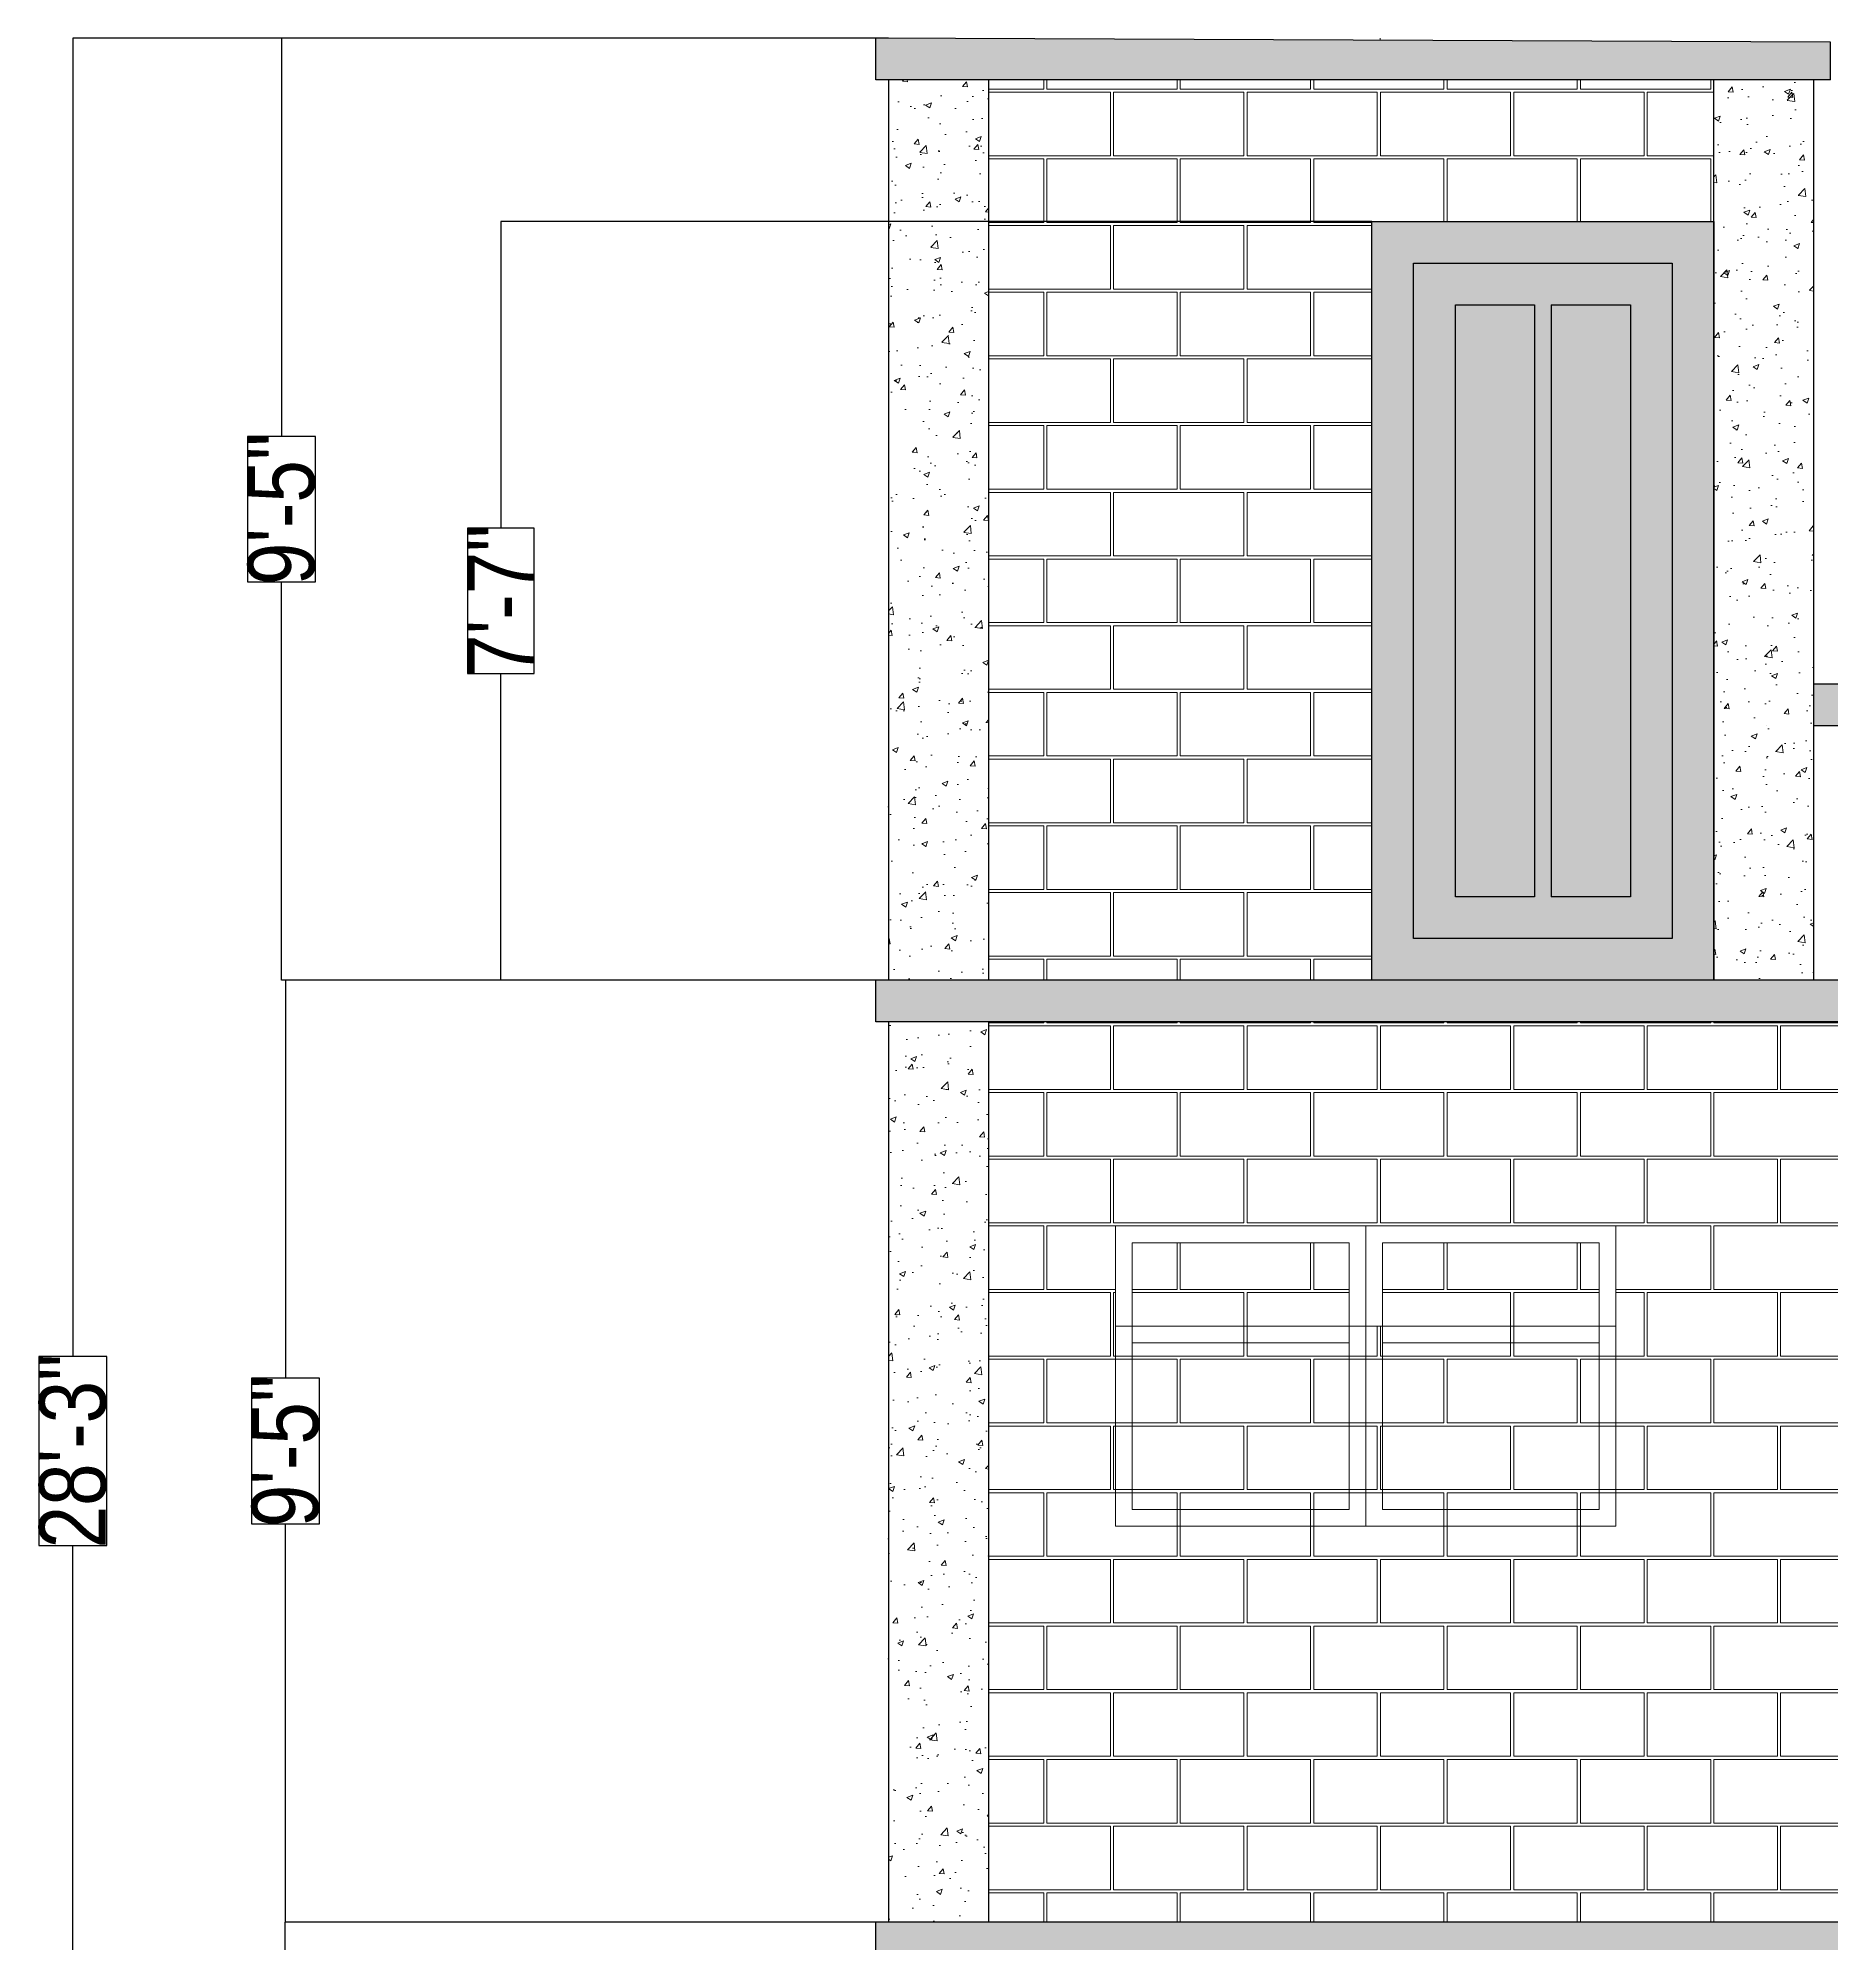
# Model space of a CAD drawing. Header units: feet. Extents: x 148946 to 3067997, y -35197 to 1690597.
# Drawn here: x 937294 to 1152357, y 172152 to 400652 of the extents above; entities that cross this region are included whole.
import ezdxf

# ---------------------------------------------------------------- set-up
doc = ezdxf.new("R2010")
doc.units = ezdxf.units.FT
doc.header["$MEASUREMENT"] = 0
doc.header["$PDMODE"] = 35
doc.header["$PDSIZE"] = -10
for name, color, linetype, lineweight in [('Door', 91, 'Continuous', 18), ('Glass', 209, 'Continuous', 5), ('Hatch', 252, 'Continuous', 5)]:
    doc.layers.add(name, color=color, linetype=linetype, lineweight=lineweight)
doc.styles.get("Standard").update_dxf_attribs({"font": 'ARIALN.TTF'})
doc.dimstyles.new('latest', dxfattribs={"dimtxt": 960, "dimasz": 4, "dimexe": 2, "dimexo": 1.5, "dimgap": -1.5, "dimtad": 0, "dimdec": 1, "dimlfac": 0.001, "dimzin": 3, "dimdsep": 46, "dimlunit": 4, "dimtxsty": 'Standard', "dimcen": 0.09, "dimdle": 4, "dimclrd": 256, "dimclre": 256, "dimclrt": 7, "dimadec": 0, "dimazin": 0, "dimtfac": 600, "dimtdec": 1, "dimtofl": 0, "dimtmove": 2, "dimatfit": 3, "dimfxl": 2, "dimfrac": 1, "dimtolj": 1, "dimtzin": 0, "dimlwd": -1, "dimlwe": -1, "dimarcsym": 0})
pattern_1 = [(50, (-54037694.5, -35029848), (7172.6018, -627.52135), [750, -8250]), (355, (-54037694.5, -35029848), (-1387.5133, 7521.9213), [600, -6600]), (100.451444, (-54037097, -35029900), (5785.0885, 6894.3999), [637.4019, -7011.4211]), (46.1842, (-54037694.5, -35027848), (10672.4133, -1655.1928), [1125, -12375]), (96.635635, (-54036805, -35027986), (9346.6195, 9741.186), [956.1034, -10517.1376]), (351.184164, (-54037695, -35027848), (9346.6195, 9741.186), [900, -9900]), (21, (-54036694.5, -35028348), (5969.0705, -4026.1889), [750, -8250]), (326, (-54036694.5, -35028348), (2433.1533, 7251.50045), [600, -6600]), (71.451445, (-54036197, -35028683.5), (8402.2238, 3225.3115), [637.4019, -7011.4211]), (37.5, (-54037694.5, -35029848), (121.59855, 3328.93854), [0, -6520, 0, -6700, 0, -6625]), (7.5, (-54037694.5, -35029848), (2630.69537, 3944.11712), [0, -3820, 0, -6370, 0, -2525]), (327.5, (-54039924.5, -35029848), (5338.22436, -225.54872), [0, -2500, 0, -7800, 0, -10350]), (317.5, (-54040924.5, -35029848), (5831.8617, 1001.04982), [0, -3250, 0, -5180, 0, -7350])]
pattern_2 = [(0, (-54037694.5, -35029848), (8000, 8000), [15625, -375]), (0, (-54045694.5, -35029473), (8000, 8000), [15625, -375]), (90, (-54037694.5, -35029848), (-8000, 8000), [-8375, 7625]), (90, (-54038069.5, -35029848), (-8000, 8000), [-8375, 7625])]

# ---------------------------------------------------------------- blocks, each defined once
blk = doc.blocks.new('*D140')
at = {"ltscale": 0.2, "transparency": 16777216}
for p, q in [((1039304, 400645), (941469, 400645)), ((941471, 400641), (941471, 242482)), ((945557, 242482), (937384, 242482)), ((937384, 242482), (937384, 219816)), ((945557, 219816), (945557, 242482)), ((937384, 219816), (945557, 219816)), ((941471, 61656), (941471, 219816)), ((1039304, 61652), (941469, 61652))]:
    blk.add_line(p, q, dxfattribs=at)
for points in [[(941470, 400641), (941471, 400641), (941471, 400645)], [(941470, 61656), (941471, 61656), (941471, 61652)]]:
    blk.add_solid(points, dxfattribs=at)
at = {"layer": 'Defpoints', "color": 0, "ltscale": 0.2, "transparency": 16777216}
for p in [(1039306, 400645), (941471, 61652), (1039306, 61652)]:
    blk.add_point(p, dxfattribs=at)
at = {"color": 7, "ltscale": 0.2, "transparency": 16777216, "insert": (941471, 231149), "char_height": 960, "attachment_point": 5, "rotation": 90}
blk.add_mtext('\\A1;{\\H8.33333x;28\'-3"}', dxfattribs=at)
blk = doc.blocks.new('*D141')
at = {"ltscale": 0.2, "transparency": 16777216}
for p, q in [((1039304, 174652), (966909, 174652)), ((966911, 174648), (966911, 126882)), ((970997, 126882), (962824, 126882)), ((962824, 126882), (962824, 109422)), ((970997, 109422), (970997, 126882)), ((962824, 109422), (970997, 109422)), ((966911, 61656), (966911, 109422)), ((1039304, 61652), (966909, 61652))]:
    blk.add_line(p, q, dxfattribs=at)
for points in [[(966910, 174648), (966911, 174648), (966911, 174652)], [(966910, 61656), (966911, 61656), (966911, 61652)]]:
    blk.add_solid(points, dxfattribs=at)
at = {"layer": 'Defpoints', "color": 0, "ltscale": 0.2, "transparency": 16777216}
for p in [(966911, 174652), (1039306, 174652), (1039306, 61652)]:
    blk.add_point(p, dxfattribs=at)
at = {"color": 7, "ltscale": 0.2, "transparency": 16777216, "insert": (966911, 118152), "char_height": 960, "attachment_point": 5, "rotation": 90}
blk.add_mtext('\\A1;{\\H8.33333x;9\'-5"}', dxfattribs=at)
blk = doc.blocks.new('*D144')
at = {"ltscale": 0.2, "transparency": 16777216}
for p, q in [((1037804, 287652), (966979, 287652)), ((966981, 287648), (966981, 239882)), ((971067, 239882), (962894, 239882)), ((962894, 239882), (962894, 222422)), ((971067, 222422), (971067, 239882)), ((962894, 222422), (971067, 222422)), ((966981, 174656), (966981, 222422)), ((1039304, 174652), (966979, 174652))]:
    blk.add_line(p, q, dxfattribs=at)
for points in [[(966980, 287648), (966981, 287648), (966981, 287652)], [(966980, 174656), (966981, 174656), (966981, 174652)]]:
    blk.add_solid(points, dxfattribs=at)
at = {"layer": 'Defpoints', "color": 0, "ltscale": 0.2, "transparency": 16777216}
for p in [(966981, 287652), (1037806, 287652), (1039306, 174652)]:
    blk.add_point(p, dxfattribs=at)
at = {"color": 7, "ltscale": 0.2, "transparency": 16777216, "insert": (966981, 231152), "char_height": 960, "attachment_point": 5, "rotation": 90}
blk.add_mtext('\\A1;{\\H8.33333x;9\'-5"}', dxfattribs=at)
blk = doc.blocks.new('*D145')
at = {"ltscale": 0.2, "transparency": 16777216}
for p, q in [((1039304, 400645), (966499, 400645)), ((966501, 400641), (966501, 352879)), ((970587, 352879), (962414, 352879)), ((962414, 352879), (962414, 335419)), ((970587, 335419), (970587, 352879)), ((962414, 335419), (970587, 335419)), ((966501, 287656), (966501, 335419)), ((1037804, 287652), (966499, 287652))]:
    blk.add_line(p, q, dxfattribs=at)
for points in [[(966500, 400641), (966501, 400641), (966501, 400645)], [(966500, 287656), (966501, 287656), (966501, 287652)]]:
    blk.add_solid(points, dxfattribs=at)
at = {"layer": 'Defpoints', "color": 0, "ltscale": 0.2, "transparency": 16777216}
for p in [(966501, 400645), (1039306, 400645), (1037806, 287652)]:
    blk.add_point(p, dxfattribs=at)
at = {"color": 7, "ltscale": 0.2, "transparency": 16777216, "insert": (966501, 344149), "char_height": 960, "attachment_point": 5, "rotation": 90}
blk.add_mtext('\\A1;{\\H8.33333x;9\'-5"}', dxfattribs=at)
blk = doc.blocks.new('*D146')
at = {"ltscale": 0.2, "transparency": 16777216}
for p, q in [((1097304, 378652), (992789, 378652)), ((992791, 378648), (992791, 341855)), ((996792, 341855), (988789, 341855)), ((988789, 341855), (988789, 324449)), ((996792, 324449), (996792, 341855)), ((988789, 324449), (996792, 324449)), ((992791, 287656), (992791, 324449)), ((1097304, 287652), (992789, 287652))]:
    blk.add_line(p, q, dxfattribs=at)
for points in [[(992790, 378648), (992791, 378648), (992791, 378652)], [(992790, 287656), (992791, 287656), (992791, 287652)]]:
    blk.add_solid(points, dxfattribs=at)
at = {"layer": 'Defpoints', "color": 0, "ltscale": 0.2, "transparency": 16777216}
for p in [(992791, 378652), (1097305, 378652), (1097305, 287652)]:
    blk.add_point(p, dxfattribs=at)
at = {"color": 7, "ltscale": 0.2, "transparency": 16777216, "insert": (992791, 333152), "char_height": 960, "attachment_point": 5, "rotation": 90}
blk.add_mtext('\\A1;{\\H8.33333x;7\'-7"}', dxfattribs=at)

msp = doc.modelspace()

# ---------------------------------------------------------------- hatches: boundary and pattern name
at = {"layer": 'Hatch', "ltscale": 0.2, "true_color": 0x000000}
h = msp.add_hatch(color=18, dxfattribs=at)
h.dxf.hatch_style = 1
h.paths.add_polyline_path([(1152305.5, 395652), (1152305.5, 400152), (1037805.5, 400652), (1037805.5, 395652)])
at = {"layer": 'Hatch', "ltscale": 0.2}
h = msp.add_hatch(dxfattribs=at)
h.set_pattern_fill('AR-CONC', color=3, scale=1000)
h.set_pattern_definition(pattern_1)
h.paths.add_polyline_path([(1039305.5, 287652), (1051305.5, 287652), (1051305.5, 395652), (1039305.5, 395652)])
h = msp.add_hatch(dxfattribs=at)
h.set_pattern_fill('AR-B816C', color=1, scale=1000)
h.set_pattern_definition(pattern_2)
h.paths.add_polyline_path([(1051305.5, 287652), (1097305.5, 287652), (1097305.5, 378652), (1138305.5, 378652), (1138305.5, 395652), (1051305.5, 395652)])
h = msp.add_hatch(dxfattribs=at)
h.set_pattern_fill('AR-CONC', color=3, scale=1000)
h.set_pattern_definition(pattern_1)
h.paths.add_polyline_path([(1138305.5, 287652), (1150305.5, 287652), (1150305.5, 395652), (1138305.5, 395652)])
at = {"layer": 'Hatch', "ltscale": 0.2, "true_color": 0xcd6928}
h = msp.add_hatch(color=32, dxfattribs=at)
h.dxf.hatch_style = 1
h.paths.add_polyline_path([(1097305.5, 287652), (1138305.5, 287652), (1138305.5, 378652), (1097305.5, 378652)])
h.paths.add_polyline_path([(1133305.5, 373652), (1133305.5, 292652), (1102305.5, 292652), (1102305.5, 373652)], flags=16)
h.paths.add_polyline_path([(1116805.5, 368652), (1116805.5, 297652), (1107305.5, 297652), (1107305.5, 368652)], flags=0)
h.paths.add_polyline_path([(1118805.5, 368652), (1128305.5, 368652), (1128305.5, 297652), (1118805.5, 297652)], flags=0)
at = {"layer": 'Hatch', "ltscale": 0.2}
h = msp.add_hatch(color=256, dxfattribs=at)
h.dxf.hatch_style = 1
h.paths.add_polyline_path([(1102305.5, 292652), (1133305.5, 292652), (1133305.5, 373652), (1102305.5, 373652)])
at = {"layer": 'Hatch', "ltscale": 0.2, "true_color": 0xcd6928}
h = msp.add_hatch(color=32, dxfattribs=at)
h.dxf.hatch_style = 1
h.paths.add_polyline_path([(1128305.5, 368652), (1118805.5, 368652), (1118805.5, 297652), (1128305.5, 297652)])
h.paths.add_polyline_path([(1107305.5, 297652), (1116805.5, 297652), (1116805.5, 368652), (1107305.5, 368652)])
at = {"layer": 'Hatch', "ltscale": 0.2, "true_color": 0x000000}
h = msp.add_hatch(color=18, dxfattribs=at)
h.dxf.hatch_style = 1
h.paths.add_polyline_path([(1150305.5, 323152.82), (1150305.5, 318152.82), (1336805.5, 318152.82), (1336805.5, 287652), (1341805.5, 287652), (1341805.5, 323152.82)])
h = msp.add_hatch(color=18, dxfattribs=at)
h.dxf.hatch_style = 1
h.paths.add_polyline_path([(1037805.5, 287652), (1037805.5, 282652), (1341805.5, 282652), (1341805.5, 287652)])
at = {"layer": 'Hatch', "ltscale": 0.2}
h = msp.add_hatch(dxfattribs=at)
h.set_pattern_fill('AR-CONC', color=3, scale=1000)
h.set_pattern_definition(pattern_1)
h.paths.add_polyline_path([(1039305.5, 174652), (1051305.5, 174652), (1051305.5, 282652), (1039305.5, 282652)])
h = msp.add_hatch(dxfattribs=at)
h.set_pattern_fill('AR-B816C', color=1, scale=1000)
h.set_pattern_definition(pattern_2)
h.paths.add_polyline_path([(1183305.5, 282652), (1051305.5, 282652), (1051305.5, 174652), (1183305.5, 174652)])
h.paths.add_polyline_path([(1126555.5, 222152), (1066555.5, 222152), (1066555.5, 258152), (1126555.5, 258152)], flags=16)
h.paths.add_polyline_path([(1126555.5, 222152), (1066555.5, 222152), (1066555.5, 246152), (1068555.5, 246152), (1068555.5, 256152), (1094555.5, 256152), (1094555.5, 246152), (1098555.5, 246152), (1098555.5, 256152), (1124555.5, 256152), (1124555.5, 246152), (1126555.5, 246152)], flags=16)
h.paths.add_polyline_path([(1124555.5, 224152), (1098555.5, 224152), (1098555.5, 244152), (1124555.5, 244152)], flags=0)
h.paths.add_polyline_path([(1094555.5, 224152), (1068555.5, 224152), (1068555.5, 244152), (1094555.5, 244152)], flags=0)
at = {"layer": 'Hatch', "ltscale": 0.2, "true_color": 0x000000}
h = msp.add_hatch(color=18, dxfattribs=at)
h.dxf.hatch_style = 1
h.paths.add_polyline_path([(1037805.5, 174652), (1037805.5, 169652), (1341805.5, 169652), (1342305.5, 174652)])

# ---------------------------------------------------------------- linework, layer by layer
at = {"ltscale": 0.2}
for p, q in [((1152305.5, 400152), (1037805.5, 400652)), ((1037805.5, 395652), (1037805.5, 400652)), ((1051305.5, 400652), (1051305.5, 400598.9)), ((1152305.5, 395652), (1152305.5, 400152)), ((1152305.5, 395652), (1037805.5, 395652)), ((1039305.5, 395652), (1039305.5, 287652)), ((1051305.5, 395652), (1051305.5, 287652)), ((1138305.5, 287652), (1138305.5, 395652)), ((1150305.5, 287652), (1150305.5, 395652)), ((1116805.5, 368652), (1116805.5, 297652)), ((1118805.5, 368652), (1118805.5, 297652)), ((1341805.5, 323152.82), (1150305.5, 323152.82)), ((1144672.85, 318153.32), (1144672.85, 318152.82)), ((1336805.5, 318152.82), (1150305.5, 318152.82)), ((1341805.5, 287652), (1037805.5, 287652)), ((1037805.5, 282652), (1037805.5, 287652)), ((1341805.5, 282652), (1037805.5, 282652)), ((1039305.5, 282652), (1039305.5, 174652)), ((1051305.5, 282652), (1051305.5, 174652)), ((1342305.5, 174652), (1037805.5, 174652)), ((1037805.5, 169652), (1037805.5, 174652))]:
    msp.add_line(p, q, dxfattribs=at)
for points in [[(1138305.5, 287652), (1097305.5, 287652), (1097305.5, 378652), (1138305.5, 378652)], [(1133305.5, 292652), (1102305.5, 292652), (1102305.5, 373652), (1133305.5, 373652)]]:
    msp.add_lwpolyline(points, close=True, dxfattribs=at)
for points in [[(1116805.5, 297652), (1107305.5, 297652), (1107305.5, 368652), (1116805.5, 368652)], [(1118805.5, 368652), (1128305.5, 368652), (1128305.5, 297652), (1118805.5, 297652)]]:
    msp.add_lwpolyline(points, dxfattribs=at)
at = {"layer": 'Door', "ltscale": 0.2}
msp.add_line((1098305.5, 400390.94), (1098305.5, 400652), dxfattribs=at)
at = {"layer": 'Glass', "ltscale": 0.2}
for p, q in [((1094555.5, 256152), (1094555.5, 224152)), ((1096555.5, 258152), (1096555.5, 222152)), ((1098555.5, 256152), (1098555.5, 224152)), ((1126555.5, 246152), (1066555.5, 246152)), ((1066555.5, 246152), (1066555.5, 222152)), ((1096555.5, 246152), (1096555.5, 222152)), ((1126555.5, 246152), (1126555.5, 222152)), ((1094555.5, 244152), (1068555.5, 244152)), ((1068555.5, 244152), (1068555.5, 224152)), ((1094555.5, 244152), (1094555.5, 224152)), ((1124555.5, 244152), (1098555.5, 244152)), ((1098555.5, 244152), (1098555.5, 224152)), ((1124555.5, 224152), (1124555.5, 244152)), ((1094555.5, 224152), (1068555.5, 224152)), ((1124555.5, 224152), (1098555.5, 224152)), ((1126555.5, 222152), (1126555.5, 224152)), ((1126555.5, 222152), (1066555.5, 222152))]:
    msp.add_line(p, q, dxfattribs=at)
msp.add_lwpolyline([(1066555.5, 222152), (1126555.5, 222152), (1126555.5, 258152), (1066555.5, 258152)], close=True, dxfattribs=at)
for points in [[(1094555.5, 256152), (1068555.5, 256152), (1068555.5, 224152), (1094555.5, 224152)], [(1098555.5, 224152), (1124555.5, 224152), (1124555.5, 256152), (1098555.5, 256152)]]:
    msp.add_lwpolyline(points, dxfattribs=at)

# ---------------------------------------------------------------- dimensions: what is measured, and where the dimension line sits
at = {"ltscale": 0.2}
for base, p1, p2, picture, middle in [((941470.5, 61652), (1039305.5, 400645.45), (1039305.5, 61652), '*D140', (941470.5, 231148.72)), ((966500.5, 400645.45), (1037805.5, 287652), (1039305.5, 400645.45), '*D145', (966500.5, 344148.72)), ((992790.5, 378652), (1097305.5, 287652), (1097305.5, 378652), '*D146', (992790.5, 333152)), ((966980.5, 287652), (1039305.5, 174652), (1037805.5, 287652), '*D144', (966980.5, 231152)), ((966910.5, 174652), (1039305.5, 61652), (1039305.5, 174652), '*D141', (966910.5, 118152))]:
    dim = msp.add_linear_dim(base=base, p1=p1, p2=p2, angle=90, text='{\\H8.33333x;<>}', dimstyle='latest', dxfattribs=at)
    dim.commit()
    dim.dimension.update_dxf_attribs({"geometry": picture, "text_midpoint": middle})

doc.saveas('drawing.dxf')
